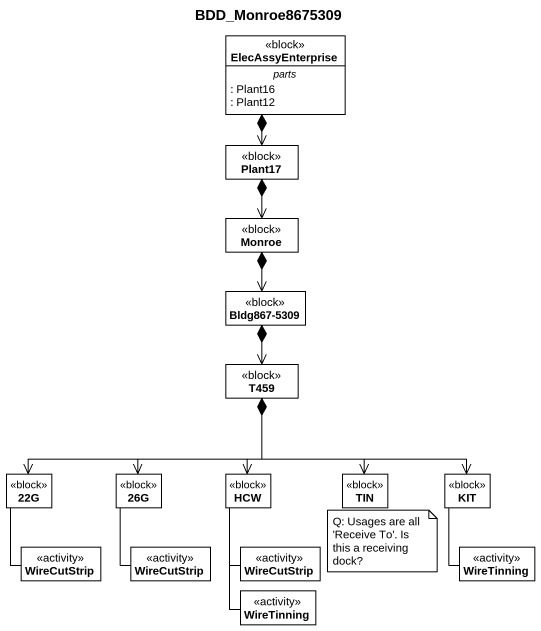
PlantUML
@startuml
title BDD_Monroe8675309
hide circle
hide empty members
class ElecAssyEnterprise <<block>> {
  -- parts --
  : Plant16
  : Plant12
}
class Plant17 <<block>>
class Monroe <<block>>
class "Bldg867-5309" as Bldg867_5309 <<block>>
class T459 <<block>>
class "22G" as c22G <<block>>
class "26G" as c26G <<block>>
class HCW <<block>>
class TIN <<block>>
class KIT <<block>>
class WireCutStrip <<activity>>
class "WireCutStrip" as WireCutStrip_2 <<activity>>
class "WireCutStrip" as WireCutStrip_3 <<activity>>
class WireTinning <<activity>>
class "WireTinning" as WireTinning_2 <<activity>>
Plant17 <-up-* ElecAssyEnterprise
Monroe <-up-* Plant17
Bldg867_5309 <-up-* Monroe
T459 <-up-* Bldg867_5309
c22G <-right-* T459
c22G -- WireCutStrip
c26G <-up-* T459
c26G -- WireCutStrip_2
HCW <-up-* T459
HCW -- WireCutStrip_3
HCW -- WireTinning_2
TIN <-up-* T459
KIT <-left-* T459
KIT -- WireTinning
note as N1
  Q: Usages are all 'Receive To'. Is this a receiving dock?
end note
@enduml
